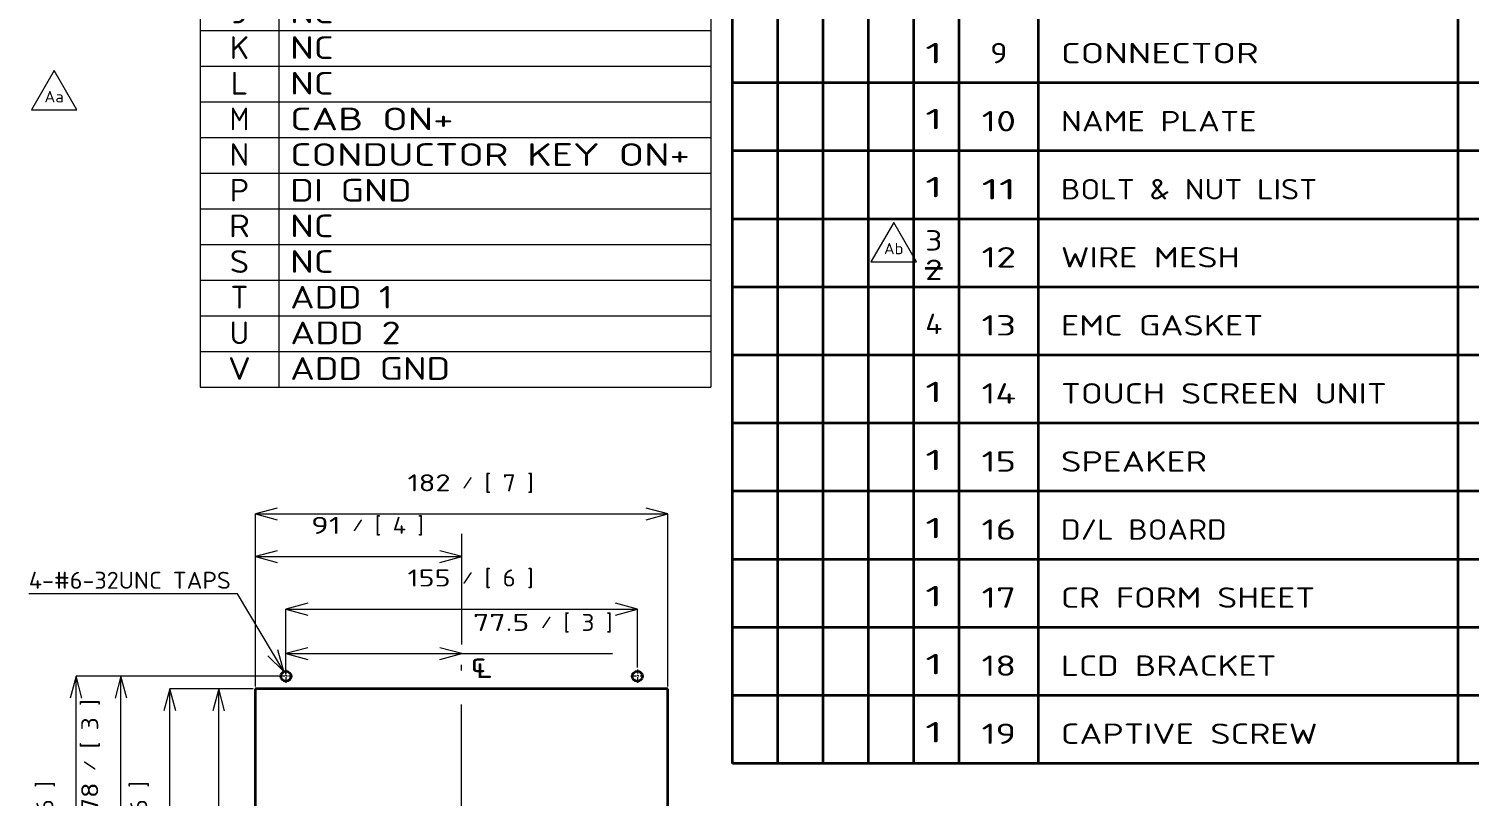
# Model space of a CAD drawing. Extents: x 23 to 417, y 3 to 294.
# Drawn here: x 159.3 to 286.4, y 159.9 to 227.5 of the extents above; entities that cross this region are included whole.
import ezdxf
from ezdxf.enums import TextEntityAlignment as Align

# ---------------------------------------------------------------- set-up
doc = ezdxf.new("R2010")
doc.units = 0
doc.linetypes.add('DASHDOT', pattern=[18.5, 12, -3, 0.5, -3])
doc.layers.get('0').update_dxf_attribs({"lineweight": 13})
doc.layers.add('5', color=7, linetype='Continuous', lineweight=13)
doc.styles.add('GDT', font='gdt.shx')
doc.styles.get("Standard").update_dxf_attribs({"font": 'isocp.shx'})
doc.dimstyles.get("Standard").update_dxf_attribs({"dimtxt": 2.5, "dimasz": 2.5, "dimexe": 1.25, "dimexo": 0.625, "dimtad": 1, "dimtxsty": 'Standard', "dimcen": 2.5, "dimadec": 0, "dimazin": 0, "dimtfac": 1, "dimtmove": 0, "dimatfit": 0, "dimfxl": 0, "dimarcsym": 0})

# ---------------------------------------------------------------- blocks, each defined once
blk = doc.blocks.new('*D467')
at = {"color": 30, "lineweight": 13, "ltscale": 0.142976, "transparency": 16777216}
blk.add_line((182.01, 170.65), (182.01, 176.37), dxfattribs=at)
at = {"color": 30, "lineweight": 13, "transparency": 16777216}
blk.add_line((182.01, 176.37), (213.01, 176.37), dxfattribs=at)
at = {"color": 30, "lineweight": 13, "ltscale": 0.128351, "transparency": 16777216}
blk.add_line((213.01, 171.24), (213.01, 176.37), dxfattribs=at)
at = {"color": 30, "lineweight": 13, "transparency": 16777216}
for points in [[(183.94, 176.89), (182.01, 176.37), (183.94, 175.85)], [(211.08, 175.85), (213.01, 176.37), (211.08, 176.89)]]:
    blk.add_lwpolyline(points, dxfattribs=at)
for s, height, width, p, p2 in [('155', 1.5, 1.412751, (192.74, 178.37), (196.53, 178.37)), ('/', 1, 1.818182, (197.53, 178.62), (198.53, 178.62)), ('[', 1.5, 1.552523, (199.53, 178.37), (200.12, 178.37)), ('6', 1.5, 1.295757, (201.12, 178.37), (202.28, 178.37)), (']', 1.5, 1.552523, (203.28, 178.37), (203.86, 178.37))]:
    blk.add_text(s, height=height, dxfattribs=dict(at, width=width)).set_placement(p, p2, align=Align.FIT)
blk = doc.blocks.new('*D468')
at = {"color": 30, "lineweight": 13, "ltscale": 0.457895, "transparency": 16777216}
blk.add_line((181.81, 170.45), (163.49, 170.45), dxfattribs=at)
at = {"color": 30, "lineweight": 13, "transparency": 16777216}
blk.add_line((163.49, 139.25), (163.49, 170.45), dxfattribs=at)
at = {"color": 30, "lineweight": 13, "ltscale": 0.44327, "transparency": 16777216}
blk.add_line((181.22, 139.25), (163.49, 139.25), dxfattribs=at)
at = {"color": 30, "lineweight": 13, "transparency": 16777216}
for points in [[(164.01, 168.52), (163.49, 170.45), (162.98, 168.52)], [(162.98, 141.18), (163.49, 139.25), (164.01, 141.18)]]:
    blk.add_lwpolyline(points, dxfattribs=at)
for s, height, width, p, p2 in [(']', 1.5, 1.552523, (161.49, 160.62), (161.49, 161.21)), ('6', 1.5, 1.295759, (161.49, 158.46), (161.49, 159.62)), ('[', 1.5, 1.552523, (161.49, 156.88), (161.49, 157.46)), ('/', 1, 1.818182, (161.24, 154.88), (161.24, 155.88)), ('156', 1.5, 1.406325, (161.49, 150.08), (161.49, 153.88))]:
    blk.add_text(s, height=height, rotation=90, dxfattribs=dict(at, width=width)).set_placement(p, p2, align=Align.FIT)
blk = doc.blocks.new('*D469')
at = {"color": 30, "lineweight": 13, "ltscale": 0.380171, "transparency": 16777216}
for p, q in [((179.31, 169.55), (179.31, 184.76)), ((215.71, 169.55), (215.71, 184.76))]:
    blk.add_line(p, q, dxfattribs=at)
at = {"color": 30, "lineweight": 13, "transparency": 16777216}
blk.add_line((179.31, 184.76), (215.71, 184.76), dxfattribs=at)
for points in [[(181.24, 185.28), (179.31, 184.76), (181.24, 184.24)], [(213.78, 184.24), (215.71, 184.76), (213.78, 185.28)]]:
    blk.add_lwpolyline(points, dxfattribs=at)
for s, height, width, p, p2 in [('182', 1.5, 1.398204, (192.74, 186.76), (196.53, 186.76)), ('[', 1.5, 1.552523, (199.53, 186.76), (200.12, 186.76)), ('7', 1.5, 1.412625, (201.12, 186.76), (202.28, 186.76)), (']', 1.5, 1.552523, (203.28, 186.76), (203.86, 186.76)), ('/', 1, 1.818182, (197.53, 187.01), (198.53, 187.01))]:
    blk.add_text(s, height=height, dxfattribs=dict(at, width=width)).set_placement(p, p2, align=Align.FIT)
blk = doc.blocks.new('*D470')
at = {"color": 30, "lineweight": 13, "ltscale": 0.183474, "transparency": 16777216}
for p, q in [((179.11, 169.35), (171.77, 169.35)), ((179.11, 140.35), (171.77, 140.35))]:
    blk.add_line(p, q, dxfattribs=at)
at = {"color": 30, "lineweight": 13, "transparency": 16777216}
blk.add_line((171.77, 140.35), (171.77, 169.35), dxfattribs=at)
for points in [[(172.29, 167.42), (171.77, 169.35), (171.25, 167.42)], [(171.25, 142.28), (171.77, 140.35), (172.29, 142.28)]]:
    blk.add_lwpolyline(points, dxfattribs=at)
for s, height, width, p, p2 in [(']', 1.5, 1.552523, (169.77, 160.62), (169.77, 161.21)), ('6', 1.5, 1.295759, (169.77, 158.46), (169.77, 159.62)), ('[', 1.5, 1.552523, (169.77, 156.88), (169.77, 157.46)), ('/', 1, 1.818182, (169.52, 154.88), (169.52, 155.88)), ('145', 1.5, 1.338058, (169.77, 150.08), (169.77, 153.88))]:
    blk.add_text(s, height=height, rotation=90, dxfattribs=dict(at, width=width)).set_placement(p, p2, align=Align.FIT)
blk = doc.blocks.new('*D471')
at = {"color": 30, "lineweight": 13, "ltscale": 0.105784, "transparency": 16777216}
blk.add_line((178.31, 169.35), (174.08, 169.35), dxfattribs=at)
at = {"color": 30, "lineweight": 13, "transparency": 16777216}
blk.add_line((176.08, 139.13), (176.08, 169.35), dxfattribs=at)
for points in [[(176.59, 167.42), (176.08, 169.35), (175.56, 167.42)], [(175.56, 156.78), (176.08, 154.85), (176.59, 156.78)]]:
    blk.add_lwpolyline(points, dxfattribs=at)
for s, height, width, p, p2 in [(']', 1.5, 1.552523, (174.08, 150.85), (174.08, 151.43)), ('3', 1.5, 1.313689, (174.08, 148.69), (174.08, 149.85)), ('[', 1.5, 1.552525, (174.08, 147.1), (174.08, 147.69)), ('/', 1, 1.818182, (173.83, 145.1), (173.83, 146.1)), ('72.5', 1.5, 1.44843, (174.08, 139.13), (174.08, 144.1))]:
    blk.add_text(s, height=height, rotation=90, dxfattribs=dict(at, width=width)).set_placement(p, p2, align=Align.FIT)
blk = doc.blocks.new('*D472')
at = {"color": 30, "lineweight": 13, "ltscale": 0.060402, "transparency": 16777216}
blk.add_line((182.01, 172.04), (182.01, 174.45), dxfattribs=at)
at = {"color": 30, "lineweight": 13, "transparency": 16777216}
blk.add_line((182.01, 172.45), (210.81, 172.45), dxfattribs=at)
for points in [[(183.94, 172.97), (182.01, 172.45), (183.94, 171.94)], [(195.58, 171.94), (197.51, 172.45), (195.58, 172.97)]]:
    blk.add_lwpolyline(points, dxfattribs=at)
for s, height, width, p, p2 in [('77.5', 1.5, 1.44843, (198.51, 174.45), (203.48, 174.45)), ('/', 1, 1.818182, (204.48, 174.7), (205.48, 174.7)), ('[', 1.5, 1.552523, (206.48, 174.45), (207.07, 174.45)), ('3', 1.5, 1.313691, (208.07, 174.45), (209.23, 174.45)), (']', 1.5, 1.552523, (210.23, 174.45), (210.81, 174.45))]:
    blk.add_text(s, height=height, dxfattribs=dict(at, width=width)).set_placement(p, p2, align=Align.FIT)
blk = doc.blocks.new('*D473')
at = {"color": 30, "lineweight": 13, "ltscale": 0.31636, "transparency": 16777216}
blk.add_line((179.31, 170.35), (179.31, 183.01), dxfattribs=at)
at = {"color": 30, "lineweight": 13, "ltscale": 0.24386, "transparency": 16777216}
blk.add_line((197.51, 173.25), (197.51, 183.01), dxfattribs=at)
at = {"color": 30, "lineweight": 13, "ltscale": 0.455, "transparency": 16777216}
blk.add_line((179.31, 181.01), (197.51, 181.01), dxfattribs=at)
at = {"color": 30, "lineweight": 13, "transparency": 16777216}
for points in [[(181.24, 181.52), (179.31, 181.01), (181.24, 180.49)], [(195.58, 180.49), (197.51, 181.01), (195.58, 181.52)]]:
    blk.add_lwpolyline(points, dxfattribs=at)
for s, height, width, p, p2 in [('91', 1.5, 1.664829, (184.22, 183.01), (186.85, 183.01)), ('/', 1, 1.818182, (187.85, 183.26), (188.85, 183.26)), ('[', 1.5, 1.552523, (189.85, 183.01), (190.43, 183.01)), ('4', 1.5, 1.195299, (191.43, 183.01), (192.6, 183.01)), (']', 1.5, 1.552524, (193.6, 183.01), (194.18, 183.01))]:
    blk.add_text(s, height=height, dxfattribs=dict(at, width=width)).set_placement(p, p2, align=Align.FIT)
blk = doc.blocks.new('*D474')
at = {"color": 30, "lineweight": 13, "ltscale": 0.374396, "transparency": 16777216}
blk.add_line((180.42, 170.45), (165.45, 170.45), dxfattribs=at)
at = {"color": 30, "lineweight": 13, "ltscale": 0.39, "transparency": 16777216}
blk.add_line((167.45, 154.85), (167.45, 170.45), dxfattribs=at)
at = {"color": 30, "lineweight": 13, "ltscale": 0.200783, "transparency": 16777216}
blk.add_line((173.48, 154.85), (165.45, 154.85), dxfattribs=at)
at = {"color": 30, "lineweight": 13, "transparency": 16777216}
for points in [[(167.97, 168.52), (167.45, 170.45), (166.93, 168.52)], [(166.93, 156.78), (167.45, 154.85), (167.97, 156.78)]]:
    blk.add_lwpolyline(points, dxfattribs=at)
for s, height, width, p, p2 in [(']', 1.5, 1.552523, (165.45, 167.84), (165.45, 168.42)), ('3', 1.5, 1.313691, (165.45, 165.68), (165.45, 166.84)), ('[', 1.5, 1.552523, (165.45, 164.09), (165.45, 164.68)), ('/', 1, 1.818182, (165.2, 162.09), (165.2, 163.09)), ('78', 1.5, 1.40311, (165.45, 158.46), (165.45, 161.09))]:
    blk.add_text(s, height=height, rotation=90, dxfattribs=dict(at, width=width)).set_placement(p, p2, align=Align.FIT)
blk = doc.blocks.new('BLOCK4084')
at = {"layer": '5', "color": 7, "lineweight": 13}
blk.add_text('9', height=1.8, dxfattribs=at).set_placement((244.13, 224.49), (245.66, 224.49), align=Align.FIT)
blk = doc.blocks.new('BLOCK4085')
at = {"layer": '5', "color": 7, "lineweight": 13}
blk.add_text('10', height=1.8, dxfattribs=at).set_placement((243.37, 218.49), (246.42, 218.49), align=Align.FIT)
blk = doc.blocks.new('BLOCK4086')
at = {"layer": '5', "color": 7, "lineweight": 13}
blk.add_text('11', height=1.8, dxfattribs=at).set_placement((243.37, 212.49), (246.42, 212.49), align=Align.FIT)
blk = doc.blocks.new('BLOCK4087')
at = {"layer": '5', "color": 7, "lineweight": 13}
blk.add_text('12', height=1.8, dxfattribs=at).set_placement((243.37, 206.49), (246.42, 206.49), align=Align.FIT)
blk = doc.blocks.new('BLOCK4100')
at = {"layer": '5', "color": 7, "lineweight": 13}
blk.add_text('BOLT & NUT LIST', height=1.8, dxfattribs=at).set_placement((250.37, 212.49), (272.98, 212.49), align=Align.FIT)
blk = doc.blocks.new('BLOCK4103')
at = {"layer": '5', "color": 7, "lineweight": 13}
blk.add_text('WIRE MESH', height=1.8, dxfattribs=at).set_placement((250.37, 206.49), (266.15, 206.49), align=Align.FIT)
blk = doc.blocks.new('BLOCK4104')
at = {"layer": '5', "color": 7, "lineweight": 13}
blk.add_text('NAME PLATE', height=1.8, dxfattribs=at).set_placement((250.37, 218.49), (267.63, 218.49), align=Align.FIT)
blk = doc.blocks.new('BLOCK4109')
at = {"layer": '5', "color": 7, "lineweight": 13}
blk.add_text('1', height=1.8, dxfattribs=at).set_placement((238.4, 218.68), (239.92, 218.68), align=Align.FIT)
blk = doc.blocks.new('BLOCK4110')
at = {"layer": '5', "color": 7, "lineweight": 13}
blk.add_text('1', height=1.8, dxfattribs=at).set_placement((238.4, 212.68), (239.92, 212.68), align=Align.FIT)
blk = doc.blocks.new('BLOCK4114')
at = {"layer": '5', "color": 7, "lineweight": 35, "ltscale": 0.038077}
blk.add_line((238.4, 206.43), (239.92, 206.43), dxfattribs=at)
at = {"layer": '5', "color": 7, "lineweight": 13}
for s, p, p2 in [('3', (238.4, 207.98), (239.92, 207.98)), ('2', (238.4, 205.39), (239.92, 205.39))]:
    blk.add_text(s, height=1.8, dxfattribs=at).set_placement(p, p2, align=Align.FIT)
blk = doc.blocks.new('BLOCK4115')
at = {"layer": '5', "color": 7, "lineweight": 13}
blk.add_text('EMC GASKET', height=1.8, dxfattribs=at).set_placement((250.37, 200.49), (268.23, 200.49), align=Align.FIT)
blk = doc.blocks.new('BLOCK4117')
at = {"layer": '5', "color": 7, "lineweight": 13}
blk.add_text('4', height=1.8, dxfattribs=at).set_placement((238.4, 200.62), (239.92, 200.62), align=Align.FIT)
blk = doc.blocks.new('BLOCK4119')
at = {"layer": '5', "color": 7, "lineweight": 13}
blk.add_text('CONNECTOR', height=1.8, dxfattribs=at).set_placement((250.37, 224.49), (267.82, 224.49), align=Align.FIT)
blk = doc.blocks.new('BLOCK4120')
at = {"layer": '5', "color": 7, "lineweight": 13}
blk.add_text('1', height=1.8, dxfattribs=at).set_placement((238.4, 224.49), (239.92, 224.49), align=Align.FIT)
blk = doc.blocks.new('BLOCK4121')
at = {"layer": '5', "color": 7, "lineweight": 13}
blk.add_text('13', height=1.8, dxfattribs=at).set_placement((243.37, 200.49), (246.42, 200.49), align=Align.FIT)
blk = doc.blocks.new('BLOCK4122')
at = {"layer": '5', "color": 7, "lineweight": 13}
blk.add_text('1', height=1.8, dxfattribs=at).set_placement((238.4, 194.62), (239.92, 194.62), align=Align.FIT)
blk = doc.blocks.new('BLOCK4123')
at = {"layer": '5', "color": 7, "lineweight": 13}
blk.add_text('14', height=1.8, dxfattribs=at).set_placement((243.37, 194.49), (246.42, 194.49), align=Align.FIT)
blk = doc.blocks.new('BLOCK4124')
at = {"layer": '5', "color": 7, "lineweight": 13}
blk.add_text('TOUCH SCREEN UNIT', height=1.8, dxfattribs=at).set_placement((250.37, 194.49), (279.12, 194.49), align=Align.FIT)
blk = doc.blocks.new('BLOCK4127')
at = {"layer": '5', "color": 7, "lineweight": 13}
blk.add_text('1', height=1.8, dxfattribs=at).set_placement((238.4, 188.62), (239.92, 188.62), align=Align.FIT)
blk = doc.blocks.new('BLOCK4128')
at = {"layer": '5', "color": 7, "lineweight": 13}
blk.add_text('15', height=1.8, dxfattribs=at).set_placement((243.37, 188.49), (246.42, 188.49), align=Align.FIT)
blk = doc.blocks.new('BLOCK4129')
at = {"layer": '5', "color": 7, "lineweight": 13}
blk.add_text('SPEAKER', height=1.8, dxfattribs=at).set_placement((250.37, 188.49), (263.25, 188.49), align=Align.FIT)
blk = doc.blocks.new('BLOCK4131')
at = {"layer": '5', "color": 7, "lineweight": 13}
blk.add_text('1', height=1.8, dxfattribs=at).set_placement((238.4, 182.62), (239.92, 182.62), align=Align.FIT)
blk = doc.blocks.new('BLOCK4132')
at = {"layer": '5', "color": 7, "lineweight": 13}
blk.add_text('16', height=1.8, dxfattribs=at).set_placement((243.37, 182.49), (246.42, 182.49), align=Align.FIT)
blk = doc.blocks.new('BLOCK4133')
at = {"layer": '5', "color": 7, "lineweight": 13}
blk.add_text('D/L BOARD', height=1.8, dxfattribs=at).set_placement((250.37, 182.49), (265, 182.49), align=Align.FIT)
blk = doc.blocks.new('BLOCK4135')
at = {"layer": '5', "color": 7, "lineweight": 13}
blk.add_text('1', height=1.8, dxfattribs=at).set_placement((238.4, 176.62), (239.92, 176.62), align=Align.FIT)
blk = doc.blocks.new('BLOCK4136')
at = {"layer": '5', "color": 7, "lineweight": 13}
blk.add_text('17', height=1.8, dxfattribs=at).set_placement((243.37, 176.49), (246.42, 176.49), align=Align.FIT)
blk = doc.blocks.new('BLOCK4137')
at = {"layer": '5', "color": 7, "lineweight": 13}
blk.add_text('CR FORM SHEET', height=1.8, dxfattribs=at).set_placement((250.37, 176.49), (272.8, 176.49), align=Align.FIT)
blk = doc.blocks.new('BLOCK4151')
at = {"layer": '5', "color": 7, "lineweight": 13}
blk.add_text('1', height=1.8, dxfattribs=at).set_placement((238.4, 170.62), (239.92, 170.62), align=Align.FIT)
blk = doc.blocks.new('BLOCK4152')
at = {"layer": '5', "color": 7, "lineweight": 13}
blk.add_text('18', height=1.8, dxfattribs=at).set_placement((243.37, 170.49), (246.42, 170.49), align=Align.FIT)
blk = doc.blocks.new('BLOCK4153')
at = {"layer": '5', "color": 7, "lineweight": 13}
blk.add_text('LCD BRACKET', height=1.8, dxfattribs=at).set_placement((250.37, 170.49), (269.38, 170.49), align=Align.FIT)
blk = doc.blocks.new('BLOCK4157')
at = {"layer": '5', "color": 7, "lineweight": 13}
blk.add_text('1', height=1.8, dxfattribs=at).set_placement((238.4, 164.62), (239.92, 164.62), align=Align.FIT)
blk = doc.blocks.new('BLOCK4158')
at = {"layer": '5', "color": 7, "lineweight": 13}
blk.add_text('19', height=1.8, dxfattribs=at).set_placement((243.37, 164.49), (246.42, 164.49), align=Align.FIT)
blk = doc.blocks.new('BLOCK4159')
at = {"layer": '5', "color": 7, "lineweight": 13}
blk.add_text('CAPTIVE SCREW', height=1.8, dxfattribs=at).set_placement((250.37, 164.49), (273.01, 164.49), align=Align.FIT)
blk = doc.blocks.new('BLOCK4444')
at = {"color": 7, "lineweight": 13}
for points in [[(-56.8, 144.03), (-77.25, 178.3), (-169.33, 178.3)], [(-63.97, 151), (-56.8, 144.03), (-59.53, 153.65)]]:
    blk.add_lwpolyline(points, dxfattribs=at)
blk.add_text('4-#6-32UNC TAPS', height=7.5, dxfattribs=at).set_placement((-169.33, 180.52), (-80.25, 180.52), align=Align.FIT)
blk = doc.blocks.new('BLOCK4445')
at = {"color": 7, "lineweight": 13, "style": 'GDT'}
blk.add_text('q', height=10, dxfattribs=at).set_placement((25.44, 142.22), (32.77, 142.22), align=Align.FIT)
blk = doc.blocks.new('BLOCK4448')
at = {"color": 7, "linetype": 'DASHDOT', "lineweight": 13, "ltscale": 0.14625}
for p, q in [((-53, 141.96), (-58.85, 141.96)), ((-55.92, 144.88), (-55.92, 139.03))]:
    blk.add_line(p, q, dxfattribs=at)
blk = doc.blocks.new('BLOCK4449')
at = {"color": 7, "linetype": 'DASHDOT', "lineweight": 13, "ltscale": 0.14625}
for p, q in [((102, 141.96), (96.15, 141.96)), ((99.08, 144.88), (99.08, 139.03))]:
    blk.add_line(p, q, dxfattribs=at)
blk = doc.blocks.new('BLOCK4669')
at = {"color": 7, "lineweight": 13}
for p, q in [((152.27, 91.99), (377.58, 91.99)), ((152.27, 91.99), (152.27, -222.29)), ((187.03, 91.99), (187.03, -222.29)), ((377.58, 91.99), (377.58, -222.29)), ((152.27, 76.28), (377.58, 76.28)), ((152.27, 60.56), (377.58, 60.56)), ((152.27, 44.85), (377.58, 44.85)), ((152.27, 29.13), (377.58, 29.13)), ((152.27, 13.42), (377.58, 13.42)), ((152.27, -2.29), (377.58, -2.29)), ((152.27, -18.01), (377.58, -18.01)), ((152.27, -33.72), (377.58, -33.72)), ((152.27, -49.44), (377.58, -49.44)), ((152.27, -65.15), (377.58, -65.15)), ((152.27, -80.87), (377.58, -80.87)), ((152.27, -96.58), (377.58, -96.58)), ((152.27, -112.29), (377.58, -112.29)), ((152.27, -128.01), (377.58, -128.01)), ((152.27, -143.72), (377.58, -143.72)), ((152.27, -159.44), (377.58, -159.44)), ((152.27, -175.15), (377.58, -175.15)), ((152.27, -190.87), (377.58, -190.87)), ((152.27, -206.58), (377.58, -206.58)), ((152.27, -222.29), (377.58, -222.29))]:
    blk.add_line(p, q, dxfattribs=at)
for s, p, p2 in [('NO.', (160.36, 79.49), (178.94, 79.49)), ('ITEM', (265.38, 79.49), (299.24, 79.49)), ('A', (165.01, 63.78), (174.29, 63.78)), ('POWER VCC', (192.03, 63.78), (286.61, 63.78)), ('B', (165.36, 48.06), (173.94, 48.06)), ('NC', (192.03, 48.06), (211.18, 48.06)), ('C', (165.36, 32.35), (173.94, 32.35)), ('POWER GND', (192.03, 32.35), (285.18, 32.35)), ('D', (165.36, 16.63), (173.94, 16.63)), ('NC', (192.03, 16.63), (211.18, 16.63)), ('E', (165.36, 0.92), (173.94, 0.92)), ('TX1+(in)', (192.03, 0.92), (248.89, 0.92)), ('F', (165.36, -14.79), (173.94, -14.79)), ('TX1-(in)', (192.03, -14.79), (248.89, -14.79)), ('G', (165.36, -30.51), (173.94, -30.51)), ('TX1 SH(in)', (192.03, -30.51), (265.75, -30.51)), ('H', (165.72, -46.22), (173.58, -46.22)), ('NC', (192.03, -46.22), (211.18, -46.22)), ('J', (166.08, -61.94), (173.22, -61.94)), ('NC', (192.03, -61.94), (211.18, -61.94)), ('K', (165.36, -77.65), (173.94, -77.65)), ('NC', (192.03, -77.65), (211.18, -77.65)), ('L', (165.72, -93.37), (173.58, -93.37)), ('NC', (192.03, -93.37), (211.18, -93.37)), ('M', (165.36, -109.08), (173.94, -109.08)), ('CAB ON+', (192.03, -109.08), (264.03, -109.08)), ('N', (165.36, -124.79), (173.94, -124.79)), ('CONDUCTOR KEY ON+', (192.03, -124.79), (368.32, -124.79)), ('P', (165.36, -140.51), (173.94, -140.51)), ('DI GND', (192.03, -140.51), (245.61, -140.51)), ('R', (165.01, -156.22), (174.29, -156.22)), ('NC', (192.03, -156.22), (211.18, -156.22)), ('S', (165.36, -171.94), (173.94, -171.94)), ('NC', (192.03, -171.94), (211.18, -171.94)), ('T', (165.72, -187.65), (173.58, -187.65)), ('ADD 1', (192.03, -187.65), (237.18, -187.65)), ('U', (165.36, -203.37), (173.94, -203.37)), ('ADD 2', (192.03, -203.37), (240.75, -203.37)), ('V', (164.65, -219.08), (174.65, -219.08)), ('ADD GND', (192.03, -219.08), (262.61, -219.08))]:
    blk.add_text(s, height=10, dxfattribs=at).set_placement(p, p2, align=Align.FIT)
blk = doc.blocks.new('BLOCK4770')
at = {"color": 7, "lineweight": 13}
blk.add_lwpolyline([(7.98, 8.12), (11.99, 8.12), (9.98, 11.59)], close=True, dxfattribs=at)
blk.add_text('Aa', height=1, dxfattribs=at).set_placement((9.13, 8.79), (10.84, 8.79), align=Align.FIT)
blk = doc.blocks.new('BLOCK4780')
at = {"color": 1, "lineweight": 13}
blk.add_lwpolyline([(-13.21, 54.13), (-9.2, 54.13), (-11.2, 57.6)], close=True, dxfattribs=at)
blk.add_text('Ab', height=1, dxfattribs=at).set_placement((-12.06, 54.81), (-10.35, 54.81), align=Align.FIT)

msp = doc.modelspace()

# ---------------------------------------------------------------- linework, layer by layer
at = {"color": 7, "lineweight": 35}
for p, q in [((221.4025, 162.7625), (221.4025, 286.7625)), ((241.4025, 162.7625), (241.4025, 286.7625)), ((248.4025, 162.7625), (248.4025, 286.7625)), ((285.4025, 162.7625), (285.4025, 286.7625)), ((225.4025, 162.7625), (225.4025, 281.7625)), ((229.4025, 162.7625), (229.4025, 281.7625)), ((233.4025, 162.7625), (233.4025, 281.7625)), ((237.4025, 162.7625), (237.4025, 281.7625)), ((409.7625, 222.7625), (221.4025, 222.7625)), ((409.7625, 216.7625), (221.4025, 216.7625)), ((409.7625, 210.7625), (221.4025, 210.7625)), ((409.7625, 204.7625), (221.4025, 204.7625)), ((409.7625, 198.7625), (221.4025, 198.7625)), ((409.7625, 192.7625), (221.4025, 192.7625)), ((409.7625, 186.7625), (221.4025, 186.7625)), ((409.7625, 180.7625), (221.4025, 180.7625)), ((409.7625, 174.7625), (221.4025, 174.7625)), ((179.3086, 169.3526), (179.3086, 140.3526)), ((215.7086, 169.3526), (179.3086, 169.3526)), ((215.7086, 140.3526), (215.7086, 169.3526)), ((409.7625, 168.7625), (221.4025, 168.7625)), ((409.7625, 162.7625), (221.4025, 162.7625))]:
    msp.add_line(p, q, dxfattribs=at)
at = {"color": 7, "linetype": 'DASHDOT', "lineweight": 13}
msp.add_line((197.5086, 137.4526), (197.5086, 172.2526), dxfattribs=at)
at = {"color": 7, "lineweight": 35}
for centre in [(182.0086, 170.4526), (213.0086, 170.4526)]:
    msp.add_circle(centre, 0.45, dxfattribs=at)

# ---------------------------------------------------------------- block references
at = {"lineweight": 0, "xscale": 0.2, "yscale": 0.2, "zscale": 0.2}
for name, p in [('BLOCK4669', (143.9763, 240.4035)), ('BLOCK4444', (193.1932, 142.0607)), ('BLOCK4445', (193.1932, 142.0607)), ('BLOCK4448', (193.1932, 142.0607)), ('BLOCK4449', (193.1932, 142.0607))]:
    msp.add_blockref(name, p, dxfattribs=at)
at = {"lineweight": 0}
for name, p in [('BLOCK4770', (151.5723, 212.2594)), ('BLOCK4780', (246.822, 152.8508))]:
    msp.add_blockref(name, p, dxfattribs=at)
at = {"layer": '5', "lineweight": 0}
for name in ['BLOCK4120', 'BLOCK4084', 'BLOCK4119', 'BLOCK4109', 'BLOCK4085', 'BLOCK4104', 'BLOCK4110', 'BLOCK4086', 'BLOCK4100', 'BLOCK4114', 'BLOCK4087', 'BLOCK4103', 'BLOCK4117', 'BLOCK4121', 'BLOCK4115', 'BLOCK4122', 'BLOCK4123', 'BLOCK4124', 'BLOCK4127', 'BLOCK4128', 'BLOCK4129', 'BLOCK4131', 'BLOCK4132', 'BLOCK4133', 'BLOCK4135', 'BLOCK4136', 'BLOCK4137', 'BLOCK4151', 'BLOCK4152', 'BLOCK4153', 'BLOCK4157', 'BLOCK4158', 'BLOCK4159']:
    msp.add_blockref(name, (0, 0), dxfattribs=at)

# ---------------------------------------------------------------- dimensions: what is measured, and where the dimension line sits
at = {"color": 0, "lineweight": 0}
for base, p1, p2, angle, picture, middle, dimtype in [((179.3086, 184.7594), (215.7086, 169.3526), (179.3086, 169.3526), 180, '*D469', (198.2997, 184.7594), 161), ((197.5086, 181.007), (179.3086, 169.3526), (197.5086, 172.2526), 359.998092, '*D473', (189.1997, 181.007), 160), ((213.0086, 176.3717), (182.0086, 170.4526), (213.0086, 171.0376), 359.998092, '*D467', (198.2997, 176.3717), 160), ((197.5086, 172.4537), (182.0086, 171.0376), (197.5086, 172.2526), 359.998092, '*D472', (204.6598, 172.4537), 160), ((163.4928, 170.4526), (181.4236, 139.2526), (182.0086, 170.4526), 89.999523, '*D468', (163.4928, 155.6437), 160), ((167.4478, 154.8526), (181.4236, 170.4526), (174.4791, 154.8526), 269.998569, '*D474', (167.4478, 163.4437), 160), ((171.7696, 169.3526), (179.3086, 140.3526), (179.3086, 169.3526), 90, '*D470', (171.7696, 155.6437), 161), ((176.0772, 154.8526), (179.3086, 169.3526), (174.4791, 154.8526), 269.998569, '*D471', (176.0772, 145.2807), 160)]:
    dim = msp.add_linear_dim(base=base, p1=p1, p2=p2, angle=angle, dimstyle='Standard', override={"dimlfac": 5}, dxfattribs=at)
    dim.commit()
    dim.dimension.update_dxf_attribs({"geometry": picture, "text_midpoint": middle, "dimtype": dimtype})

doc.saveas('drawing.dxf')
